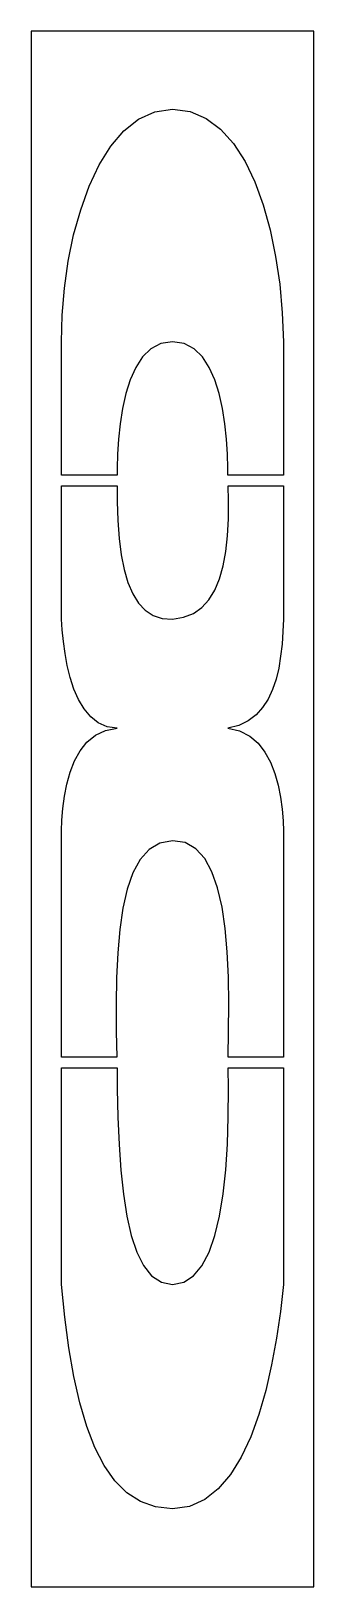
# Model space of a CAD drawing. Extents: x 0 to 20, y 0 to 110.
import ezdxf

# ---------------------------------------------------------------- set-up
doc = ezdxf.new("R2010")
doc.units = 0
doc.layers.add('CUT', color=7, linetype='Continuous')
doc.layers.add('OUTSIDE', color=1, linetype='Continuous')

msp = doc.modelspace()

# ---------------------------------------------------------------- linework, layer by layer
at = {"layer": 'CUT'}
for points in [[(17.2961, 94.0677), (17.5803, 92.0979), (17.7567, 90.0791), (17.8449, 88.0309), (17.8449, 87.2175), (17.8449, 86.3943), (17.8449, 85.5711), (17.8449, 84.7479), (17.8449, 83.9345), (17.8449, 83.1113), (17.8449, 82.2881), (17.8449, 81.4747), (17.8449, 80.6515), (17.8449, 79.8283), (17.8449, 79.0051), (17.8449, 78.6069), (13.9249, 78.6069), (13.9249, 79.0933), (13.8955, 80.0831), (13.8269, 81.1513), (13.7093, 82.2391), (13.5427, 83.3269), (13.3075, 84.3755), (12.9939, 85.3555), (12.6019, 86.2277), (12.1119, 86.9725), (11.5239, 87.5409), (10.8183, 87.9035), (10.0049, 88.0309), (9.1817, 87.9035), (8.4761, 87.5409), (7.8881, 86.9725), (7.4079, 86.2277), (7.0061, 85.3555), (6.6925, 84.3755), (6.4573, 83.3269), (6.2907, 82.2391), (6.1731, 81.1513), (6.1045, 80.0831), (6.0751, 79.0933), (6.0751, 78.6069), (2.1551, 78.6069), (2.1551, 79.0051), (2.1551, 79.8283), (2.1551, 80.6515), (2.1551, 81.4747), (2.1551, 82.2881), (2.1551, 83.1113), (2.1551, 83.9345), (2.1551, 84.7479), (2.1551, 85.5711), (2.1551, 86.3943), (2.1551, 87.2175), (2.1551, 88.0309), (2.2041, 89.9125), (2.3609, 91.8235), (2.6255, 93.7345), (3.0077, 95.5965), (3.5075, 97.3703), (4.1053, 99.0363), (4.8207, 100.5455), (5.6439, 101.8587), (6.5651, 102.9465), (7.6039, 103.7697), (8.7505, 104.2989), (10.0049, 104.4753), (11.2495, 104.3087), (12.3863, 103.8285), (13.4055, 103.0641), (14.3169, 102.0449), (15.1303, 100.7905), (15.8261, 99.3401), (16.4141, 97.7133), (16.9041, 95.9493)], [(17.8449, 75.7515), (17.8449, 74.9381), (17.8449, 74.1247), (17.8449, 73.3113), (17.8449, 72.4979), (17.8449, 71.6845), (17.8449, 70.8711), (17.8449, 70.0577), (17.8449, 69.2443), (17.8449, 68.4309), (17.8057, 67.5391), (17.7469, 66.6571), (17.6489, 65.7947), (17.5117, 64.9617), (17.3255, 64.1777), (17.0805, 63.4427), (16.7669, 62.7665), (16.3749, 62.1687), (15.9143, 61.6591), (15.3459, 61.2377), (14.6893, 60.9143), (13.9249, 60.7085), (14.7481, 60.5223), (15.4635, 60.1597), (16.0515, 59.6501), (16.5415, 59.0229), (16.9335, 58.3075), (17.2471, 57.5137), (17.4823, 56.6807), (17.6489, 55.8281), (17.7567, 54.9853), (17.8253, 54.1719), (17.8449, 53.4271), (17.8449, 52.7509), (17.8449, 51.4671), (17.8449, 50.1735), (17.8449, 48.8897), (17.8449, 47.5961), (17.8449, 46.3025), (17.8449, 45.0187), (17.8449, 43.7251), (17.8449, 42.4413), (17.8449, 41.1477), (17.8449, 39.8541), (17.8449, 38.5703), (17.8449, 37.4469), (13.9282, 37.4469), (13.9641, 39.2759), (13.9837, 41.2261), (13.9543, 43.1077), (13.8661, 44.8913), (13.7191, 46.5475), (13.5035, 48.0665), (13.1899, 49.4189), (12.7881, 50.5655), (12.2785, 51.5063), (11.6513, 52.1923), (10.8967, 52.6235), (10.0049, 52.7509), (9.1033, 52.5843), (8.3487, 52.1335), (7.7215, 51.4279), (7.2021, 50.4871), (6.8003, 49.3307), (6.4867, 47.9881), (6.2711, 46.4887), (6.1241, 44.8325), (6.0359, 43.0685), (6.0065, 41.2065), (6.0261, 39.2661), (6.0709, 37.4469), (2.1551, 37.4469), (2.1551, 38.5703), (2.1551, 39.8541), (2.1551, 41.1477), (2.1551, 42.4413), (2.1551, 43.7251), (2.1551, 45.0187), (2.1551, 46.3025), (2.1551, 47.5961), (2.1551, 48.8897), (2.1551, 50.1735), (2.1551, 51.4671), (2.1551, 52.7509), (2.1551, 53.4467), (2.1845, 54.2111), (2.2433, 55.0441), (2.3511, 55.8967), (2.5177, 56.7591), (2.7529, 57.6019), (3.0665, 58.3957), (3.4585, 59.1111), (3.9485, 59.7285), (4.5463, 60.2185), (5.2519, 60.5517), (6.0751, 60.7085), (5.3695, 60.8065), (4.7521, 61.0809), (4.2131, 61.5121), (3.7525, 62.0707), (3.3605, 62.7371), (3.0273, 63.4819), (2.7627, 64.2953), (2.5569, 65.1381), (2.4001, 66.0005), (2.2825, 66.8531), (2.2041, 67.6665), (2.1551, 68.4309), (2.1551, 69.2443), (2.1551, 70.0577), (2.1551, 70.8711), (2.1551, 71.6845), (2.1551, 72.4979), (2.1551, 73.3113), (2.1551, 74.1247), (2.1551, 74.9381), (2.1551, 75.7515), (2.1551, 76.5649), (2.1551, 77.3783), (2.1551, 77.8549), (6.0774, 77.8549), (6.0849, 76.7511), (6.1241, 75.3987), (6.2221, 74.1345), (6.3789, 72.9781), (6.5847, 71.9393), (6.8493, 71.0181), (7.1923, 70.2243), (7.5941, 69.5579), (8.0743, 69.0483), (8.6329, 68.6759), (9.2699, 68.4701), (10.0049, 68.4309), (10.7889, 68.5583), (11.4749, 68.8327), (12.0629, 69.2443), (12.5627, 69.7931), (12.9841, 70.4791), (13.3173, 71.2729), (13.5819, 72.1843), (13.7779, 73.2035), (13.8955, 74.3207), (13.9641, 75.5261), (13.9641, 76.8197), (13.9345, 77.8549), (17.8449, 77.8549), (17.8449, 77.3783), (17.8449, 76.5649)], [(17.8449, 31.9847), (17.8449, 30.6617), (17.8449, 29.3387), (17.8449, 28.0157), (17.8449, 26.6927), (17.8449, 25.3697), (17.8449, 24.0467), (17.8449, 22.7139), (17.8449, 21.3909), (17.6293, 19.4799), (17.3549, 17.5787), (17.0119, 15.7069), (16.6003, 13.8939), (16.1103, 12.1887), (15.5321, 10.6109), (14.8657, 9.1801), (14.1013, 7.9453), (13.2389, 6.9359), (12.2785, 6.1715), (11.2005, 5.6913), (10.0049, 5.5247), (8.8093, 5.6521), (7.7313, 6.0343), (6.7709, 6.6517), (5.9183, 7.5043), (5.1637, 8.5823), (4.5071, 9.8661), (3.9387, 11.3459), (3.4487, 13.0217), (3.0273, 14.8739), (2.6745, 16.8927), (2.3903, 19.0683), (2.1551, 21.3909), (2.1551, 22.7139), (2.1551, 24.0467), (2.1551, 25.3697), (2.1551, 26.6927), (2.1551, 28.0157), (2.1551, 29.3387), (2.1551, 30.6617), (2.1551, 31.9847), (2.1551, 33.3077), (2.1551, 34.6307), (2.1551, 35.9537), (2.1551, 36.6949), (6.0806, 36.6949), (6.0947, 35.2187), (6.1437, 33.2097), (6.2221, 31.2791), (6.3495, 29.4563), (6.5259, 27.7609), (6.7709, 26.2125), (7.0845, 24.8405), (7.4765, 23.6645), (7.9567, 22.7139), (8.5251, 21.9985), (9.2111, 21.5477), (10.0049, 21.3909), (10.7987, 21.5477), (11.4945, 21.9887), (12.0825, 22.7041), (12.5823, 23.6645), (12.9939, 24.8503), (13.3271, 26.2223), (13.5819, 27.7805), (13.7681, 29.4759), (13.8857, 31.2987), (13.9445, 33.2293), (13.9543, 35.2285), (13.9333, 36.6949), (17.8449, 36.6949), (17.8449, 35.9537), (17.8449, 34.6307), (17.8449, 33.3077)]]:
    msp.add_lwpolyline(points, close=True, dxfattribs=at)
at = {"layer": 'OUTSIDE'}
msp.add_lwpolyline([(0, 0), (20, 0), (20, 110), (0, 110)], close=True, dxfattribs=at)

doc.saveas('drawing.dxf')
